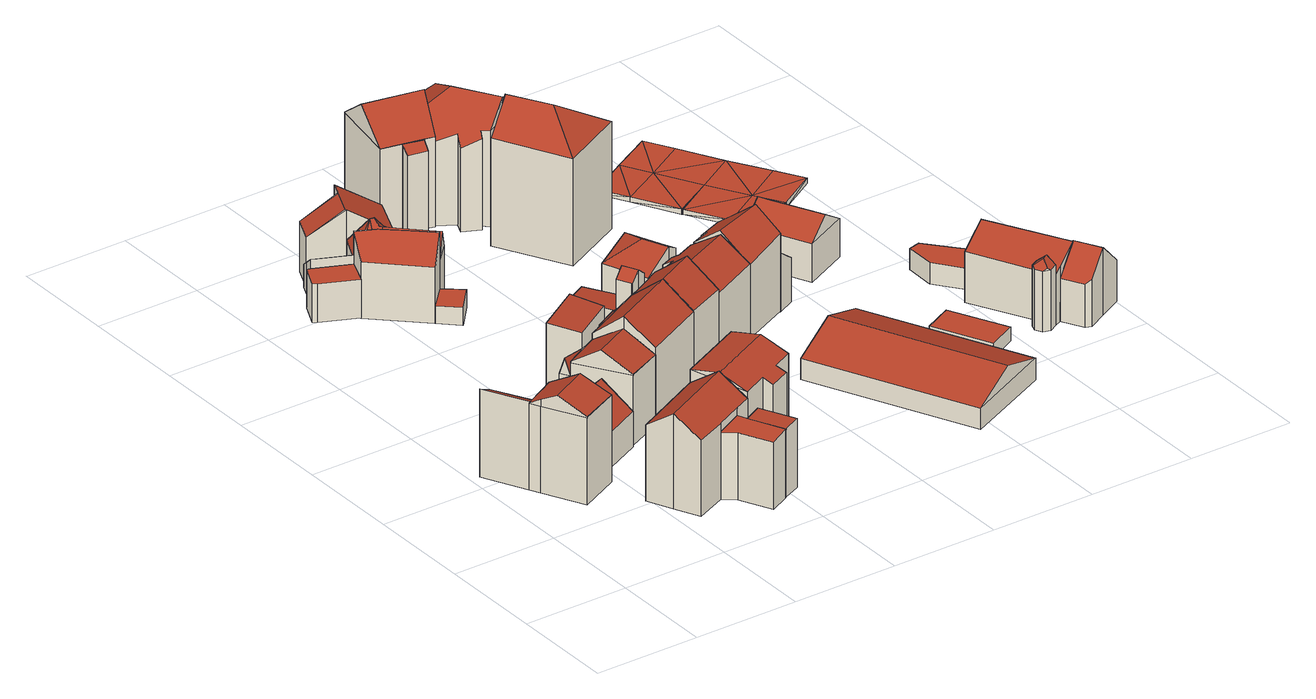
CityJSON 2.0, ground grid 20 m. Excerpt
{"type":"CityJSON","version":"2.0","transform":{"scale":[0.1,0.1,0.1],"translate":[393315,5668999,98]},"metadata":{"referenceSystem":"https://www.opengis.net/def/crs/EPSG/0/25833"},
"CityObjects":{
"building1":{"type":"Building","attributes":{"Gemeindeschluessel":14627140,"Geometrietyp2DReferenz":"3000","function":"31001_9998","roofType":"9999"},"children":["building1-1","building1-2"]},
"building1-1":{"type":"BuildingPart","attributes":{"Dachtyp_tdc":"tdcGableRoof","Dachneigung":27.2,"QualitaetDacherkennung":68,"Geometrietyp2DReferenz":"3000","roofType":"3100","measuredHeight":19.36},"parents":["building1"],"geometry":[{"type":"MultiSurface","lod":"2","boundaries":[[[0,1,2,3]],[[1,4,5,2]],[[6,7,8,9,10]],[[7,11,12,8]],[[11,0,3,12]],[[13,14,15,16]],[[7,17,18,19,16,15]],[[1,19,18,4]],[[0,13,16,19,1]],[[4,18,17,6,20]],[[6,17,7]],[[11,14,13,0]],[[7,15,14,11]],[[3,2,5,9,8,12]],[[10,20,6]],[[9,5,4,20,10]]],"semantics":{"surfaces":[{"type":"WallSurface"},{"type":"RoofSurface"},{"type":"GroundSurface"},{"type":"ClosureSurface"}],"values":[0,0,0,0,0,1,1,0,0,0,0,0,0,2,0,3]}}]},
"building1-2":{"type":"BuildingPart","attributes":{"Dachtyp_tdc":"tdcPolyFlatRoof","Dachneigung":28.42,"QualitaetDacherkennung":53,"Geometrietyp2DReferenz":"3000","roofType":"2100","measuredHeight":16.8},"parents":["building1"],"geometry":[{"type":"MultiSurface","lod":"2","boundaries":[[[21,22,23,5,4]],[[22,24,25,23]],[[24,10,9,25]],[[24,22,21,20,10]],[[9,5,23,25]],[[4,20,21]],[[5,9,10,20,4]]],"semantics":{"surfaces":[{"type":"WallSurface"},{"type":"RoofSurface"},{"type":"GroundSurface"},{"type":"ClosureSurface"}],"values":[0,0,0,1,2,0,3]}}]},
"building2":{"type":"Building","attributes":{"Dachtyp_tdc":"tdcGableRoof","Gemeindeschluessel":14627140,"Dachneigung":44.18,"QualitaetDacherkennung":61,"Geometrietyp2DReferenz":"3000","function":"31001_9998","roofType":"3100","measuredHeight":11.7},"geometry":[{"type":"MultiSurface","lod":"2","boundaries":[[[26,27,28,29]],[[27,30,31,28]],[[30,32,33,31]],[[32,26,29,33]],[[30,27,34]],[[26,32,35]],[[27,26,35,34]],[[32,30,34,35]],[[29,28,31,33]]],"semantics":{"surfaces":[{"type":"WallSurface"},{"type":"RoofSurface"},{"type":"GroundSurface"}],"values":[0,0,0,0,0,0,1,1,2]}}]},
"building3":{"type":"Building","attributes":{"Gemeindeschluessel":14627140,"Geometrietyp2DReferenz":"3000","function":"31001_9998","roofType":"9999"},"children":["building3-1","building3-2","building3-3"]},
"building3-1":{"type":"BuildingPart","attributes":{"Dachtyp_tdc":"tdcPolyFlatRoof","Dachneigung":2.88,"QualitaetDacherkennung":63,"Geometrietyp2DReferenz":"3000","roofType":"2100","measuredHeight":13.05},"parents":["building3"],"geometry":[{"type":"MultiSurface","lod":"2","boundaries":[[[36,37,38,39]],[[37,40,41,38]],[[40,42,43,41]],[[44,36,39,45]],[[44,42,40,37,36]],[[39,38,41,43,45]],[[45,43,42,44]]],"semantics":{"surfaces":[{"type":"WallSurface"},{"type":"RoofSurface"},{"type":"GroundSurface"},{"type":"ClosureSurface"}],"values":[0,0,0,0,1,2,3]}}]},
"building3-2":{"type":"BuildingPart","attributes":{"Dachtyp_tdc":"tdcPolyFlatRoof","Dachneigung":2.62,"QualitaetDacherkennung":65,"Geometrietyp2DReferenz":"3000","roofType":"2100","measuredHeight":12.89},"parents":["building3"],"geometry":[{"type":"MultiSurface","lod":"2","boundaries":[[[46,47,43,42]],[[46,48,49,47]],[[48,50,51,49]],[[50,52,53,51]],[[54,52,50,48,46,42,44,55]],[[56,45,43,47,49,51,53,57]],[[55,44,45,56]],[[57,53,52,54]],[[56,57,54,55]],[[42,43,45,44]]],"semantics":{"surfaces":[{"type":"WallSurface"},{"type":"RoofSurface"},{"type":"GroundSurface"},{"type":"ClosureSurface"}],"values":[0,0,0,0,1,2,0,3,3,3]}}]},
"building3-3":{"type":"BuildingPart","attributes":{"Dachtyp_tdc":"tdcGableRoof","Dachneigung":34.14,"QualitaetDacherkennung":77,"Geometrietyp2DReferenz":"3000","roofType":"3100","measuredHeight":17.92},"parents":["building3"],"geometry":[{"type":"MultiSurface","lod":"2","boundaries":[[[58,59,60,61]],[[59,62,55,56,60]],[[63,64,65,53,52]],[[64,66,67,65]],[[66,68,69,67]],[[68,70,71,69]],[[70,58,61,71]],[[66,64,63,72,62,59,58]],[[58,70,68,66]],[[61,60,56,57,53,65,67,69,71]],[[54,55,62,72]],[[54,57,56,55]],[[63,52,54,72]],[[52,53,57,54]]],"semantics":{"surfaces":[{"type":"WallSurface"},{"type":"RoofSurface"},{"type":"GroundSurface"},{"type":"ClosureSurface"}],"values":[0,0,0,0,0,0,0,1,1,2,0,3,0,3]}}]},
"building4":{"type":"Building","attributes":{"Gemeindeschluessel":14627140,"Geometrietyp2DReferenz":"3000","function":"31001_9998","roofType":"9999"},"children":["building4-1","building4-2"]},
"building4-1":{"type":"BuildingPart","attributes":{"Dachtyp_tdc":"tdcGableRoof","Dachneigung":31.41,"QualitaetDacherkennung":73,"Geometrietyp2DReferenz":"3000","roofType":"3100","measuredHeight":16.91},"parents":["building4"],"geometry":[{"type":"MultiSurface","lod":"2","boundaries":[[[73,74,75,76,77]],[[78,79,80,81,82]],[[79,83,84,80]],[[83,85,86,84]],[[85,73,77,86]],[[85,87,88,89]],[[90,88,87,91,92,93]],[[74,90,93,78]],[[78,93,92,79]],[[79,92,91,83]],[[83,91,87,85]],[[73,89,88,90,74]],[[85,89,73]],[[77,76,81,80,84,86]],[[82,75,74,78]],[[82,81,76,75]]],"semantics":{"surfaces":[{"type":"WallSurface"},{"type":"RoofSurface"},{"type":"GroundSurface"},{"type":"ClosureSurface"}],"values":[0,0,0,0,0,1,1,0,0,0,0,0,0,2,0,3]}}]},
"building4-2":{"type":"BuildingPart","attributes":{"Dachtyp_tdc":"tdcFreeFormRoof","Dachneigung":71.78,"QualitaetDacherkennung":19,"Geometrietyp2DReferenz":"3000","roofType":"5000","measuredHeight":14.01},"parents":["building4"],"geometry":[{"type":"MultiSurface","lod":"2","boundaries":[[[94,82,81,95]],[[75,96,97,76]],[[96,94,95,97]],[[75,98,99,100]],[[100,99,94,96]],[[82,98,75]],[[94,99,98,82]],[[75,100,96]],[[95,81,76,97]],[[76,81,82,75]]],"semantics":{"surfaces":[{"type":"WallSurface"},{"type":"RoofSurface"},{"type":"GroundSurface"},{"type":"ClosureSurface"}],"values":[0,0,0,1,1,0,0,0,2,3]}}]},
"building5":{"type":"Building","attributes":{"Dachtyp_tdc":"tdcPolyFlatRoof","Gemeindeschluessel":14627140,"Dachneigung":0,"QualitaetDacherkennung":64,"Geometrietyp2DReferenz":"3000","function":"31001_9998","roofType":"1000","measuredHeight":7.34},"geometry":[{"type":"MultiSurface","lod":"2","boundaries":[[[101,102,103,104]],[[102,105,106,103]],[[105,107,108,106]],[[107,109,110,108]],[[109,111,112,110]],[[111,101,104,112]],[[111,109,107,105,102,101]],[[104,103,106,108,110,112]]],"semantics":{"surfaces":[{"type":"WallSurface"},{"type":"RoofSurface"},{"type":"GroundSurface"}],"values":[0,0,0,0,0,0,1,2]}}]},
"building6":{"type":"Building","attributes":{"Dachtyp_tdc":"tdcPolyFlatRoof","Gemeindeschluessel":14627140,"Dachneigung":35.94,"QualitaetDacherkennung":56,"Geometrietyp2DReferenz":"3000","function":"31001_9998","roofType":"2100","measuredHeight":8.69},"geometry":[{"type":"MultiSurface","lod":"2","boundaries":[[[113,114,115,116]],[[114,117,118,115]],[[117,119,120,118]],[[119,121,122,120]],[[121,123,124,122]],[[123,113,116,124]],[[123,121,119,117,114,113]],[[116,115,118,120,122,124]]],"semantics":{"surfaces":[{"type":"WallSurface"},{"type":"RoofSurface"},{"type":"GroundSurface"}],"values":[0,0,0,0,0,0,1,2]}}]},
"building7":{"type":"Building","attributes":{"Dachtyp_tdc":"tdcFreeFormRoof","Gemeindeschluessel":14627140,"Dachneigung":22.78,"QualitaetDacherkennung":32,"Geometrietyp2DReferenz":"3000","function":"31001_9998","roofType":"5000","measuredHeight":17.7},"geometry":[{"type":"MultiSurface","lod":"2","boundaries":[[[125,126,127,128]],[[126,129,130,127]],[[129,131,132,130]],[[131,133,134,132]],[[133,135,136,134]],[[135,137,138,136]],[[137,139,140,138]],[[139,125,128,140]],[[141,142,129,126]],[[133,131,142,141,125,139,137,135]],[[131,129,142]],[[126,125,141]],[[128,127,130,132,134,136,138,140]]],"semantics":{"surfaces":[{"type":"WallSurface"},{"type":"RoofSurface"},{"type":"GroundSurface"}],"values":[0,0,0,0,0,0,0,0,1,1,0,0,2]}}]},
"building8":{"type":"Building","attributes":{"Dachtyp_tdc":"tdcPolyFlatRoof","Gemeindeschluessel":14627140,"Dachneigung":30.8,"QualitaetDacherkennung":78,"Geometrietyp2DReferenz":"3000","function":"31001_9998","roofType":"2100","measuredHeight":14.02},"geometry":[{"type":"MultiSurface","lod":"2","boundaries":[[[143,144,145,146]],[[144,147,148,145]],[[147,149,150,148]],[[149,151,152,150]],[[151,153,154,152]],[[153,155,156,154]],[[155,143,146,156]],[[155,153,151,149,147,144,143]],[[146,145,148,150,152,154,156]]],"semantics":{"surfaces":[{"type":"WallSurface"},{"type":"RoofSurface"},{"type":"GroundSurface"}],"values":[0,0,0,0,0,0,0,1,2]}}]},
"building9":{"type":"Building","attributes":{"Dachtyp_tdc":"tdcPolyFlatRoof","Gemeindeschluessel":14627140,"Dachneigung":4,"QualitaetDacherkennung":62,"Geometrietyp2DReferenz":"3000","function":"31001_9998","roofType":"2100","measuredHeight":14.84},"geometry":[{"type":"MultiSurface","lod":"2","boundaries":[[[157,158,159,160]],[[158,161,162,159]],[[161,163,164,162]],[[163,157,160,164]],[[163,161,158,157]],[[160,159,162,164]]],"semantics":{"surfaces":[{"type":"WallSurface"},{"type":"RoofSurface"},{"type":"GroundSurface"}],"values":[0,0,0,0,1,2]}}]},
"building10":{"type":"Building","attributes":{"Gemeindeschluessel":14627140,"Geometrietyp2DReferenz":"3000","function":"31001_9998","roofType":"9999"},"children":["building10-1","building10-2"]},
"building10-1":{"type":"BuildingPart","attributes":{"Dachtyp_tdc":"tdcPolyFlatRoof","Dachneigung":39.3,"QualitaetDacherkennung":40,"Geometrietyp2DReferenz":"3000","roofType":"2100","measuredHeight":14.6},"parents":["building10"],"geometry":[{"type":"MultiSurface","lod":"2","boundaries":[[[165,166,167,168]],[[166,169,170,167]],[[169,171,172,170]],[[171,173,174,172]],[[171,169,166,165,175,173]],[[174,168,167,170,172]],[[165,168,174,173,175]]],"semantics":{"surfaces":[{"type":"WallSurface"},{"type":"RoofSurface"},{"type":"GroundSurface"},{"type":"ClosureSurface"}],"values":[0,0,0,0,1,2,3]}}]},
"building10-2":{"type":"BuildingPart","attributes":{"Dachtyp_tdc":"tdcGableRoof","Dachneigung":38.98,"QualitaetDacherkennung":71,"Geometrietyp2DReferenz":"3000","roofType":"3100","measuredHeight":19.23},"parents":["building10"],"geometry":[{"type":"MultiSurface","lod":"2","boundaries":[[[176,177,165,168,178]],[[173,179,180,174]],[[179,181,182,180]],[[181,183,184,182]],[[183,185,186,184]],[[185,176,178,186]],[[181,179,173,175,177,176]],[[176,185,183,181]],[[178,168,174,180,182,184,186]],[[175,165,177]],[[173,174,168,165,175]]],"semantics":{"surfaces":[{"type":"WallSurface"},{"type":"RoofSurface"},{"type":"GroundSurface"},{"type":"ClosureSurface"}],"values":[0,0,0,0,0,0,1,1,2,0,3]}}]},
"building11":{"type":"Building","attributes":{"Dachtyp_tdc":"tdcFreeFormRoof","Gemeindeschluessel":14627140,"Dachneigung":59.27,"QualitaetDacherkennung":9,"Geometrietyp2DReferenz":"3000","function":"31001_9998","roofType":"5000","measuredHeight":14.07},"geometry":[{"type":"MultiSurface","lod":"2","boundaries":[[[187,188,189,190]],[[188,191,192,189]],[[191,193,194,192]],[[193,195,196,194]],[[195,197,110,196]],[[197,198,199,110]],[[198,200,201,199]],[[200,202,203,201]],[[202,187,190,203]],[[204,205,202,200]],[[206,204,200,198]],[[207,206,198,197]],[[195,207,197]],[[207,195,193]],[[208,205,204,206,207,193,191]],[[209,208,191,188]],[[209,188,187]],[[205,208,209,187,202]],[[190,189,192,194,196,110,199,201,203]]],"semantics":{"surfaces":[{"type":"WallSurface"},{"type":"RoofSurface"},{"type":"GroundSurface"}],"values":[0,0,0,0,0,0,0,0,0,1,1,1,1,1,1,1,0,1,2]}}]},
"building12":{"type":"Building","attributes":{"Dachtyp_tdc":"tdcPolyFlatRoof","Gemeindeschluessel":14627140,"Dachneigung":0,"QualitaetDacherkennung":47,"Geometrietyp2DReferenz":"3000","function":"31001_9998","roofType":"1000","measuredHeight":3.4},"geometry":[{"type":"MultiSurface","lod":"2","boundaries":[[[210,211,154,156]],[[211,212,213,154]],[[212,214,215,213]],[[214,210,156,215]],[[214,212,211,210]],[[156,154,213,215]]],"semantics":{"surfaces":[{"type":"WallSurface"},{"type":"RoofSurface"},{"type":"GroundSurface"}],"values":[0,0,0,0,1,2]}}]},
"building13":{"type":"Building","attributes":{"Dachtyp_tdc":"tdcFreeFormRoof","Gemeindeschluessel":14627140,"Dachneigung":31.01,"QualitaetDacherkennung":68,"Geometrietyp2DReferenz":"3000","function":"31001_9998","roofType":"5000","measuredHeight":14.02},"geometry":[{"type":"MultiSurface","lod":"2","boundaries":[[[216,217,218,219]],[[217,220,221,218]],[[220,222,223,221]],[[222,224,225,223]],[[224,226,227,225]],[[226,228,229,227]],[[228,216,219,229]],[[226,224,230,231,228]],[[230,222,220,217,216,231]],[[216,228,231]],[[224,222,230]],[[219,218,221,223,225,227,229]]],"semantics":{"surfaces":[{"type":"WallSurface"},{"type":"RoofSurface"},{"type":"GroundSurface"}],"values":[0,0,0,0,0,0,0,1,1,0,0,2]}}]},
"building14":{"type":"Building","attributes":{"Gemeindeschluessel":14627140,"Geometrietyp2DReferenz":"3000","function":"31001_9998","roofType":"9999"},"children":["building14-1","building14-2","building14-3"]},
"building14-1":{"type":"BuildingPart","attributes":{"Dachtyp_tdc":"tdcPolyFlatRoof","Dachneigung":3.63,"QualitaetDacherkennung":55,"Geometrietyp2DReferenz":"3000","roofType":"2100","measuredHeight":14.02},"parents":["building14"],"geometry":[{"type":"MultiSurface","lod":"2","boundaries":[[[232,233,159,234]],[[233,235,160,159]],[[235,236,237,160]],[[236,238,239,237]],[[238,240,241,239]],[[238,236,235,233,232,242,240]],[[241,243,234,159,160,237,239]],[[234,243,242,232]],[[243,241,240,242]]],"semantics":{"surfaces":[{"type":"WallSurface"},{"type":"RoofSurface"},{"type":"GroundSurface"},{"type":"ClosureSurface"}],"values":[0,0,0,0,0,1,2,3,3]}}]},
"building14-2":{"type":"BuildingPart","attributes":{"Dachtyp_tdc":"tdcGableRoof","Dachneigung":37.73,"QualitaetDacherkennung":55,"Geometrietyp2DReferenz":"3000","roofType":"3100","measuredHeight":22.52},"parents":["building14"],"geometry":[{"type":"MultiSurface","lod":"2","boundaries":[[[244,245,246,247]],[[245,248,249,246]],[[250,244,247,251]],[[248,245,252]],[[244,250,253]],[[245,244,253,252]],[[250,254,255,248,252,253]],[[247,246,249,256,257,251]],[[250,251,257,254]],[[254,257,256,255]],[[255,256,249,248]]],"semantics":{"surfaces":[{"type":"WallSurface"},{"type":"RoofSurface"},{"type":"GroundSurface"},{"type":"ClosureSurface"}],"values":[0,0,0,0,0,1,1,2,0,3,3]}}]},
"building14-3":{"type":"BuildingPart","attributes":{"Dachtyp_tdc":"tdcGableRoof","Dachneigung":39.3,"QualitaetDacherkennung":35,"Geometrietyp2DReferenz":"3000","roofType":"3100","measuredHeight":21.66},"parents":["building14"],"geometry":[{"type":"MultiSurface","lod":"2","boundaries":[[[258,259,254,257,241,240]],[[260,261,262,249,248]],[[261,263,232,234,262]],[[264,259,258,265]],[[265,263,261,260,264]],[[234,243,241,257,256,249,262]],[[242,232,263,265]],[[243,234,232,242]],[[258,240,242,265]],[[243,242,240,241]],[[255,254,259,264]],[[256,257,254,255]],[[260,248,255,264]],[[248,249,256,255]]],"semantics":{"surfaces":[{"type":"WallSurface"},{"type":"RoofSurface"},{"type":"GroundSurface"},{"type":"ClosureSurface"}],"values":[0,0,0,1,1,2,0,3,0,3,0,3,0,3]}}]},
"building15":{"type":"Building","attributes":{"Dachtyp_tdc":"tdcGableRoof","Gemeindeschluessel":14627140,"Dachneigung":33.69,"QualitaetDacherkennung":68,"Geometrietyp2DReferenz":"3000","function":"31001_9998","roofType":"3100","measuredHeight":17.92},"geometry":[{"type":"MultiSurface","lod":"2","boundaries":[[[266,267,268,269]],[[267,270,271,268]],[[270,272,273,271]],[[272,274,275,273]],[[274,276,277,275]],[[276,278,279,277]],[[278,280,281,279]],[[280,282,283,281]],[[282,284,285,283]],[[284,286,287,285]],[[286,266,269,287]],[[282,280,278,276]],[[276,274,272,270,267,266,286,284,282]],[[269,268,271,273,275,277,279,281,283,285,287]]],"semantics":{"surfaces":[{"type":"WallSurface"},{"type":"RoofSurface"},{"type":"GroundSurface"}],"values":[0,0,0,0,0,0,0,0,0,0,0,1,1,2]}}]},
"building16":{"type":"Building","attributes":{"Dachtyp_tdc":"tdcHipAndGableRoof","Gemeindeschluessel":14627140,"Dachneigung":22.07,"QualitaetDacherkennung":48,"Geometrietyp2DReferenz":"3000","function":"31001_9998","roofType":"5000","measuredHeight":16.32},"geometry":[{"type":"MultiSurface","lod":"2","boundaries":[[[288,289,290,291]],[[289,292,293,290]],[[292,294,295,293]],[[294,296,297,295]],[[296,298,299,297]],[[298,288,291,299]],[[294,292,300]],[[292,289,288,300]],[[288,298,296,294,300]],[[291,290,293,295,297,299]]],"semantics":{"surfaces":[{"type":"WallSurface"},{"type":"RoofSurface"},{"type":"GroundSurface"}],"values":[0,0,0,0,0,0,1,1,1,2]}}]},
"building17":{"type":"Building","attributes":{"Gemeindeschluessel":14627140,"Geometrietyp2DReferenz":"3000","function":"31001_9998","roofType":"9999"},"children":["building17-1","building17-2"]},
"building17-1":{"type":"BuildingPart","attributes":{"Dachtyp_tdc":"tdcGableRoof","Dachneigung":36.9,"QualitaetDacherkennung":80,"Geometrietyp2DReferenz":"3000","roofType":"3100","measuredHeight":21.94},"parents":["building17"],"geometry":[{"type":"MultiSurface","lod":"2","boundaries":[[[301,302,303,304]],[[302,305,306,303]],[[305,307,308,306]],[[309,310,311,312]],[[310,313,314,311]],[[313,301,304,314]],[[315,316,317,318]],[[319,320,302,318,317,321,322]],[[307,319,322,309]],[[309,322,321,310]],[[310,321,317,316,313]],[[305,320,319,307]],[[302,320,305]],[[313,316,315,301]],[[301,315,318,302]],[[304,303,306,308,312,311,314]],[[312,308,307,309]]],"semantics":{"surfaces":[{"type":"WallSurface"},{"type":"RoofSurface"},{"type":"GroundSurface"},{"type":"ClosureSurface"}],"values":[0,0,0,0,0,0,1,1,0,0,0,0,0,0,0,2,3]}}]},
"building17-2":{"type":"BuildingPart","attributes":{"Dachtyp_tdc":"tdcPolyFlatRoof","Dachneigung":34.66,"QualitaetDacherkennung":41,"Geometrietyp2DReferenz":"3000","roofType":"2100","measuredHeight":17.17},"parents":["building17"],"geometry":[{"type":"MultiSurface","lod":"2","boundaries":[[[323,322,309,312,324]],[[325,326,308,307]],[[325,323,324,326]],[[325,307,322,323]],[[324,312,308,326]],[[307,309,322]],[[307,308,312,309]]],"semantics":{"surfaces":[{"type":"WallSurface"},{"type":"RoofSurface"},{"type":"GroundSurface"},{"type":"ClosureSurface"}],"values":[0,0,0,1,2,0,3]}}]},
"building18":{"type":"Building","attributes":{"Dachtyp_tdc":"tdcFreeFormRoof","Gemeindeschluessel":14627140,"Dachneigung":37.74,"QualitaetDacherkennung":50,"Geometrietyp2DReferenz":"3000","function":"31001_9998","roofType":"5000","measuredHeight":18.46},"geometry":[{"type":"MultiSurface","lod":"2","boundaries":[[[327,328,329,330]],[[328,331,332,329]],[[331,333,334,332]],[[333,335,336,334]],[[335,337,338,336]],[[337,339,340,338]],[[339,327,330,340]],[[341,335,333,331,328,327,342]],[[339,337,341,342]],[[337,335,341]],[[327,339,342]],[[330,329,332,334,336,338,340]]],"semantics":{"surfaces":[{"type":"WallSurface"},{"type":"RoofSurface"},{"type":"GroundSurface"}],"values":[0,0,0,0,0,0,0,1,1,0,0,2]}}]},
"building19":{"type":"Building","attributes":{"Dachtyp_tdc":"tdcGableRoof","Gemeindeschluessel":14627140,"Dachneigung":19.98,"QualitaetDacherkennung":89,"Geometrietyp2DReferenz":"3000","function":"31001_9998","roofType":"3100","measuredHeight":7.39},"geometry":[{"type":"MultiSurface","lod":"2","boundaries":[[[343,344,345,346]],[[344,347,348,345]],[[347,349,350,348]],[[349,343,346,350]],[[347,344,351]],[[343,349,352]],[[344,343,352,351]],[[349,347,351,352]],[[346,345,348,350]]],"semantics":{"surfaces":[{"type":"WallSurface"},{"type":"RoofSurface"},{"type":"GroundSurface"}],"values":[0,0,0,0,0,0,1,1,2]}}]},
"building20":{"type":"Building","attributes":{"Dachtyp_tdc":"tdcFreeFormRoof","Gemeindeschluessel":14627140,"Dachneigung":32.44,"QualitaetDacherkennung":21,"Geometrietyp2DReferenz":"3000","function":"31001_9998","roofType":"5000","measuredHeight":21.85},"geometry":[{"type":"MultiSurface","lod":"2","boundaries":[[[353,354,355,356]],[[354,357,358,355]],[[357,359,360,358]],[[359,361,362,360]],[[361,363,364,362]],[[363,365,366,364]],[[365,367,368,366]],[[367,369,370,368]],[[369,371,372,370]],[[371,353,356,372]],[[373,374,359,375]],[[371,369,367,376,373,375,357,354,353]],[[365,363,361,374,373,376]],[[361,359,374]],[[367,365,376]],[[359,357,375]],[[356,355,358,360,362,364,366,368,370,372]]],"semantics":{"surfaces":[{"type":"WallSurface"},{"type":"RoofSurface"},{"type":"GroundSurface"}],"values":[0,0,0,0,0,0,0,0,0,0,1,1,1,0,0,0,2]}}]},
"building21":{"type":"Building","attributes":{"Dachtyp_tdc":"tdcPolyFlatRoof","Gemeindeschluessel":14627140,"Dachneigung":38.02,"QualitaetDacherkennung":47,"Geometrietyp2DReferenz":"3000","function":"31001_9998","roofType":"2100","measuredHeight":11.22},"geometry":[{"type":"MultiSurface","lod":"2","boundaries":[[[377,378,379,380]],[[378,381,382,379]],[[381,383,384,382]],[[383,377,380,384]],[[383,381,378,377]],[[380,379,382,384]]],"semantics":{"surfaces":[{"type":"WallSurface"},{"type":"RoofSurface"},{"type":"GroundSurface"}],"values":[0,0,0,0,1,2]}}]},
"building22":{"type":"Building","attributes":{"Dachtyp_tdc":"tdcHipAndGableRoof","Gemeindeschluessel":14627140,"Dachneigung":37.04,"QualitaetDacherkennung":69,"Geometrietyp2DReferenz":"3000","function":"31001_9998","roofType":"5000","measuredHeight":25.36},"geometry":[{"type":"MultiSurface","lod":"2","boundaries":[[[365,385,386,387]],[[385,388,389,386]],[[388,390,391,389]],[[390,365,387,391]],[[388,385,392]],[[365,390,393]],[[385,365,393,392]],[[390,388,392,393]],[[387,386,389,391]]],"semantics":{"surfaces":[{"type":"WallSurface"},{"type":"RoofSurface"},{"type":"GroundSurface"}],"values":[0,0,0,0,1,0,1,1,2]}}]},
"building23":{"type":"Building","attributes":{"Dachtyp_tdc":"tdcPolyFlatRoof","Gemeindeschluessel":14627140,"Dachneigung":0,"QualitaetDacherkennung":89,"Geometrietyp2DReferenz":"3000","function":"31001_9998","roofType":"1000","measuredHeight":2.68},"geometry":[{"type":"MultiSurface","lod":"2","boundaries":[[[394,395,396,397]],[[395,398,399,396]],[[398,400,401,399]],[[400,394,397,401]],[[400,398,395,394]],[[397,396,399,401]]],"semantics":{"surfaces":[{"type":"WallSurface"},{"type":"RoofSurface"},{"type":"GroundSurface"}],"values":[0,0,0,0,1,2]}}]},
"building24":{"type":"Building","attributes":{"Dachtyp_tdc":"tdcGableRoof","Gemeindeschluessel":14627140,"Dachneigung":33.69,"QualitaetDacherkennung":67,"Geometrietyp2DReferenz":"3000","function":"31001_9998","roofType":"3100","measuredHeight":10.4},"geometry":[{"type":"MultiSurface","lod":"2","boundaries":[[[402,403,404,405]],[[403,406,407,404]],[[406,408,409,407]],[[408,402,405,409]],[[406,403,410]],[[402,408,411]],[[403,402,411,410]],[[408,406,410,411]],[[405,404,407,409]]],"semantics":{"surfaces":[{"type":"WallSurface"},{"type":"RoofSurface"},{"type":"GroundSurface"}],"values":[0,0,0,0,0,0,1,1,2]}}]},
"building25":{"type":"Building","attributes":{"name":"Carlsbrücke","BodenHoehe":100.75,"gemHoehe":0,"BauwerkHoehe":1,"Breite":17.5,"Gemeindeschluessel":"14627140","Geometrietyp2DReferenz":"3000","function":"53001_1800","measuredHeight":1},"geometry":[{"type":"MultiSurface","lod":"2","boundaries":[[[412,413,414]],[[414,413,415]],[[413,416,417]],[[413,417,415]],[[416,418,417]],[[417,418,419]],[[418,420,421]],[[418,421,419]],[[422,423,412]],[[412,423,413]],[[423,424,413]],[[413,424,416]],[[416,424,425]],[[425,426,416]],[[416,426,418]],[[418,426,427]],[[427,428,420]],[[427,420,418]],[[412,414,429]],[[412,429,430]],[[414,415,431]],[[414,431,429]],[[415,417,432]],[[415,432,431]],[[417,419,433]],[[417,433,432]],[[419,421,434]],[[419,434,433]],[[421,420,435]],[[421,435,434]],[[420,428,436]],[[420,436,435]],[[428,427,437]],[[428,437,436]],[[427,426,438]],[[427,438,437]],[[426,425,439]],[[426,439,438]],[[425,424,440]],[[425,440,439]],[[424,423,441]],[[424,441,440]],[[423,422,442]],[[423,442,441]],[[422,412,430]],[[422,430,442]],[[432,443,444]],[[431,432,444]],[[432,445,443]],[[433,445,432]],[[434,435,445]],[[433,434,445]],[[430,441,442]],[[444,441,430]],[[444,440,441]],[[443,440,444]],[[439,440,443]],[[443,438,439]],[[445,438,443]],[[437,438,445]],[[435,436,437]],[[431,444,429]],[[445,435,437]],[[429,444,430]]],"semantics":{"surfaces":[{"type":"RoofSurface"},{"type":"WallSurface"},{"type":"GroundSurface"}],"values":[0,0,0,0,0,0,0,0,0,0,0,0,0,0,0,0,0,0,1,1,1,1,1,1,1,1,1,1,1,1,1,1,1,1,1,1,1,1,1,1,1,1,1,1,1,1,2,2,2,2,2,2,2,2,2,2,2,2,2,2,2,2,2,2]}}]},
"building26":{"type":"Building","attributes":{"Dachtyp_tdc":"tdcPolyFlatRoof","Gemeindeschluessel":14627140,"Dachneigung":0,"QualitaetDacherkennung":52,"Geometrietyp2DReferenz":"3000","function":"31001_9998","roofType":"1000","measuredHeight":4},"geometry":[{"type":"MultiSurface","lod":"2","boundaries":[[[446,447,448,449]],[[447,450,451,448]],[[450,452,453,451]],[[452,454,455,453]],[[454,446,449,455]],[[454,452,450,447,446]],[[449,448,451,453,455]]],"semantics":{"surfaces":[{"type":"WallSurface"},{"type":"RoofSurface"},{"type":"GroundSurface"}],"values":[0,0,0,0,0,1,2]}}]},
"building27":{"type":"Building","attributes":{"Gemeindeschluessel":14627140,"Geometrietyp2DReferenz":"3000","function":"31001_9998","roofType":"9999"},"children":["building27-1","building27-2","building27-3"]},
"building27-1":{"type":"BuildingPart","attributes":{"Dachtyp_tdc":"tdcFreeFormRoof","Dachneigung":38.54,"QualitaetDacherkennung":56,"Geometrietyp2DReferenz":"3000","roofType":"5000","measuredHeight":12.93},"parents":["building27"],"geometry":[{"type":"MultiSurface","lod":"2","boundaries":[[[456,457,458,459,460]],[[457,461,462,458]],[[461,463,464,462]],[[463,465,466,464]],[[465,467,468,469,466]],[[461,470,471,472,463]],[[457,456,473,471,470]],[[471,473,467,465,472]],[[456,467,473]],[[465,463,472]],[[461,457,470]],[[469,459,458,462,464,466]],[[460,468,467,456]],[[460,459,469,468]]],"semantics":{"surfaces":[{"type":"WallSurface"},{"type":"RoofSurface"},{"type":"GroundSurface"},{"type":"ClosureSurface"}],"values":[0,0,0,0,0,1,1,1,0,0,0,2,0,3]}}]},
"building27-2":{"type":"BuildingPart","attributes":{"Dachtyp_tdc":"tdcFreeFormRoof","Dachneigung":44.33,"QualitaetDacherkennung":69,"Geometrietyp2DReferenz":"3000","roofType":"5000","measuredHeight":12.79},"parents":["building27"],"geometry":[{"type":"MultiSurface","lod":"2","boundaries":[[[474,475,476,477]],[[475,478,479,476]],[[478,480,481,479]],[[480,482,483,481]],[[482,484,485,483]],[[478,475,474,486,487]],[[487,488,484,482,480,478]],[[485,489,490,477,476,479,481,483]],[[491,492,488,487]],[[490,489,492,491]],[[489,485,484,488,492]],[[486,491,487]],[[490,491,486,474,477]]],"semantics":{"surfaces":[{"type":"WallSurface"},{"type":"RoofSurface"},{"type":"GroundSurface"},{"type":"ClosureSurface"}],"values":[0,0,0,0,0,1,1,2,0,3,3,0,3]}}]},
"building27-3":{"type":"BuildingPart","attributes":{"Dachtyp_tdc":"tdcGableRoof","Dachneigung":26.23,"QualitaetDacherkennung":59,"Geometrietyp2DReferenz":"3000","roofType":"3100","measuredHeight":12.65},"parents":["building27"],"geometry":[{"type":"MultiSurface","lod":"2","boundaries":[[[468,493,494,469]],[[493,495,455,494]],[[495,496,497,455]],[[496,498,453,497]],[[498,499,500,453]],[[499,501,474,477,500]],[[502,460,459,485,484]],[[492,491,486,501,499,498,496]],[[496,495,493,468,460,502,488,492]],[[469,494,455,497,453,500,477,490,489,485,459]],[[486,474,501]],[[489,490,491,492]],[[490,477,474,486,491]],[[502,484,488]],[[489,492,488,484,485]],[[469,459,460,468]]],"semantics":{"surfaces":[{"type":"WallSurface"},{"type":"RoofSurface"},{"type":"GroundSurface"},{"type":"ClosureSurface"}],"values":[0,0,0,0,0,0,0,1,1,2,0,3,3,0,3,3]}}]}
},
"vertices":[
[99,243,182],[60,319,182],[60,319,18],[99,243,18],[50,338,182],[50,338,18],[93,361,182],[118,375,182],[118,375,18],[93,361,18],[93,361,159],[175,279,182],[175,279,18],[99,243,184],[175,279,183],[146,327,211],[74,291,211],[93,361,183],[50,338,183],[60,319,195],[55,341,182],
[50,338,186],[9,419,185],[9,419,18],[48,445,159],[48,445,18],
[118,375,110],[183,406,111],[183,406,47],[118,375,47],[242,312,114],[242,312,47],[175,279,113],[175,279,47],[212,359,164],[146,327,164],
[349,111,179],[360,89,179],[360,89,48],[349,111,48],[381,45,179],[381,45,48],[348,30,177],[348,30,48],[317,96,177],[317,96,48],
[346,29,177],[346,29,48],[308,10,175],[308,10,48],[279,69,175],[279,69,48],[257,87,175],[257,87,48],[257,88,175],[309,113,177],[309,113,48],[257,88,48],
[318,177,228],[341,128,191],[341,128,48],[318,177,48],[309,113,191],[257,87,191],[198,60,192],[198,60,48],[176,107,228],[176,107,48],[154,155,192],[154,155,48],[295,226,191],[295,226,48],[257,88,191],
[242,312,182],[183,406,182],[183,406,157],[183,406,49],[242,312,49],[231,432,182],[232,432,182],[232,432,49],[231,432,49],[231,432,157],[255,445,182],[255,445,49],[311,345,182],[311,345,49],[283,396,218],[212,360,218],[242,312,184],[183,406,184],[255,445,183],[232,432,184],[231,432,184],
[225,443,157],[225,443,49],[172,423,157],[172,423,49],[231,432,159],[228,438,178],[177,414,189],
[63,949,117],[56,953,117],[56,953,44],[63,949,44],[77,998,117],[77,998,44],[84,996,117],[84,996,44],[150,967,117],[150,967,44],[130,919,117],[130,919,44],
[84,996,134],[98,1027,110],[98,1027,48],[84,996,48],[108,1050,91],[108,1050,48],[114,1051,89],[114,1051,48],[176,1023,89],[176,1023,48],[150,967,134],[150,967,48],
[341,128,204],[295,226,216],[295,226,49],[341,128,49],[423,288,215],[423,288,49],[468,190,204],[468,190,49],[429,171,204],[429,171,49],[438,153,196],[438,153,49],[396,133,196],[396,133,49],[388,151,204],[388,151,49],[319,176,226],[446,237,226],
[130,919,150],[150,967,179],[150,967,43],[130,919,43],[157,962,180],[157,962,43],[182,945,183],[182,945,43],[220,910,183],[220,910,43],[257,875,184],[257,875,43],[218,834,150],[218,834,43],
[332,615,164],[360,556,159],[360,556,15],[332,615,15],[279,506,159],[279,506,15],[245,560,164],[245,560,15],
[255,445,194],[293,467,192],[293,467,48],[255,445,48],[289,473,186],[289,473,48],[334,497,186],[334,497,48],[339,488,194],[339,488,48],[312,474,194],
[283,395,241],[255,445,195],[283,395,48],[382,510,194],[382,510,48],[407,457,241],[407,457,48],[432,405,194],[432,405,48],[311,345,195],[311,345,48],
[293,912,127],[257,875,127],[257,875,44],[293,912,44],[188,942,127],[188,942,44],[182,945,127],[182,945,44],[157,962,127],[157,962,44],[150,967,127],[176,1023,127],[176,1023,44],[247,991,127],[247,991,44],[233,970,127],[233,970,44],[198,976,184],[200,966,172],[192,979,183],[191,979,182],[204,962,171],[275,893,171],
[218,834,77],[257,875,77],[292,847,77],[292,847,43],[252,802,77],[252,802,43],
[114,1051,140],[136,1100,140],[136,1100,45],[114,1051,45],[195,1075,185],[195,1075,45],[206,1100,185],[206,1100,45],[280,1069,137],[280,1069,45],[247,991,137],[247,991,45],[176,1023,184],[176,1023,45],[207,1100,185],[174,1024,185],
[369,536,156],[360,556,155],[369,536,15],[332,615,155],[374,639,152],[374,639,15],[420,563,152],[420,563,15],[405,556,153],[405,556,15],[387,545,154],[387,545,15],
[508,441,194],[432,405,196],[432,405,15],[508,441,15],[383,508,196],[383,508,15],[458,549,194],[458,549,15],[407,456,241],[483,495,241],[420,528,195],[401,517,196],[401,517,15],[420,528,15],
[405,556,214],[420,528,214],[383,508,216],[382,510,216],[382,510,15],[369,536,216],[401,517,232],[387,545,232],
[501,588,174],[526,598,175],[526,598,46],[501,588,46],[532,584,185],[532,584,46],[565,598,185],[565,598,46],[567,593,189],[567,593,46],[585,542,225],[585,542,46],[605,487,188],[605,487,46],[508,441,187],[508,441,46],[483,496,225],[483,496,46],[458,549,186],[458,549,46],[509,570,187],[509,570,46],
[534,617,183],[474,592,156],[474,592,19],[534,617,19],[440,674,157],[440,674,19],[514,713,172],[514,713,19],[542,652,171],[542,652,19],[554,625,171],[554,625,19],[514,665,183],
[456,1221,212],[405,1092,212],[405,1092,42],[456,1221,42],[385,1097,212],[385,1097,42],[385,1096,212],[385,1096,42],[347,1104,212],[308,1112,212],[308,1112,42],[347,1104,42],[331,1243,212],[331,1243,42],[456,1221,213],[331,1243,214],[320,1182,261],[432,1161,261],[385,1096,213],[385,1097,213],[308,1112,213],[347,1104,213],
[344,1085,200],[344,1085,42],[381,1079,200],[381,1079,42],
[567,593,192],[608,613,188],[608,613,47],[567,593,47],[603,622,179],[603,622,47],[658,650,173],[658,650,47],[662,639,182],[662,639,47],[698,531,194],[698,531,47],[605,487,186],[605,487,47],[682,578,232],[585,543,232],
[758,404,91],[902,99,91],[902,99,50],[758,404,50],[734,20,90],[734,20,50],[590,325,90],[590,325,50],[819,60,124],[675,365,124],
[427,1052,202],[437,1073,216],[437,1073,44],[427,1052,44],[405,1092,204],[405,1092,44],[456,1221,211],[456,1221,44],[521,1186,220],[521,1186,44],[546,1166,214],[546,1166,44],[585,1103,214],[585,1103,44],[476,1035,226],[476,1035,44],[465,1048,224],[465,1048,44],[459,1036,216],[459,1036,44],[472,1141,263],[487,1205,233],[427,1148,239],[520,1063,263],
[731,547,129],[698,531,157],[698,531,45],[731,547,45],[662,639,157],[662,639,45],[696,651,129],[696,651,45],
[670,965,211],[670,965,8],[585,1103,8],[548,904,210],[548,904,8],[476,1035,213],[476,1035,8],[574,994,262],[530,1069,262],
[840,311,73],[894,338,73],[894,338,46],[840,311,46],[947,231,73],[947,231,46],[893,204,73],[893,204,46],
[825,733,118],[882,620,118],[882,620,45],[825,733,45],[797,579,118],[797,579,45],[742,692,118],[742,692,45],[839,600,149],[783,713,149],
[772,1085,38],[802,1032,38],[849,1127,38],[878,1075,38],[847,951,38],[922,994,38],[891,877,38],[966,922,38],[922,825,38],[997,870,38],[696,1042,38],[725,990,38],[770,908,38],[771,907,38],[772,906,38],[816,832,38],[847,780,38],[849,1127,28],[772,1085,28],[878,1075,28],[922,994,28],[966,922,28],[997,870,28],[922,825,28],[847,780,28],[816,832,28],[772,906,28],[771,907,28],[770,908,28],[725,990,28],[696,1042,28],[847,951,28],[802,1032,28],[891,877,28],
[949,461,86],[950,518,86],[950,518,46],[949,461,46],[972,523,86],[972,523,46],[1054,428,86],[1054,428,46],[996,397,86],[996,397,46],
[1037,229,161],[1021,220,161],[1021,220,46],[1037,229,46],[1037,229,141],[1007,224,161],[1007,224,46],[1000,237,161],[1000,237,46],[1005,251,161],[1005,251,46],[1021,260,160],[1021,260,141],[1021,260,46],[1014,222,165],[1019,238,175],[1002,244,165],[1029,244,175],
[1138,282,126],[1164,234,125],[1164,234,46],[1138,282,46],[1120,211,174],[1120,211,46],[1084,192,135],[1084,192,46],[1072,196,127],[1072,196,46],[1051,236,127],[1051,236,46],[1111,268,155],[1094,259,174],[1092,258,172],[1094,258,46],[1094,259,46],[1094,259,172],[1094,258,172],
[960,378,142],[960,378,46],[996,397,162],[1014,407,172],[1014,407,46],[1054,428,132],[1090,370,129],[1090,370,46],[1138,282,129],[1051,236,149]
]}
